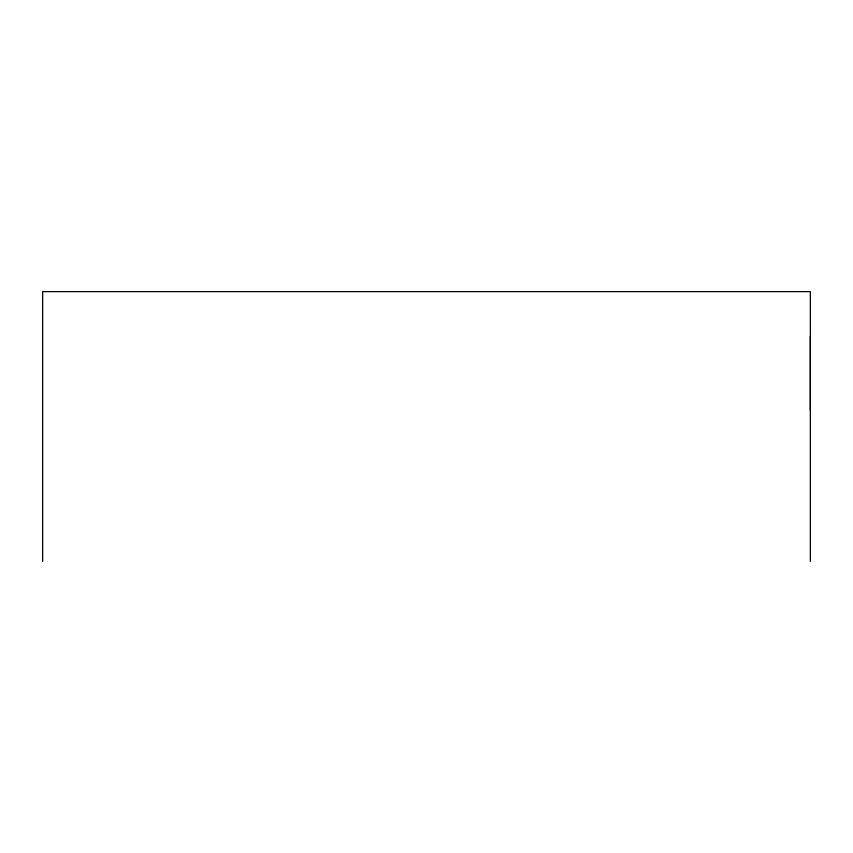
<?xml version="1.0" encoding="UTF-8"?>
<svg xmlns="http://www.w3.org/2000/svg" width="853" height="853" viewBox="0 0 853 853"><rect width="100%" height="100%" fill="white"/><g stroke="black" fill="none" stroke-linecap="round" stroke-linejoin="round"><path stroke-width="1.28" d="M810.35 410.474L810.35 336.157M810.35 561.381L810.35 291.619L42.65 291.619L42.65 561.381"/></g></svg>
